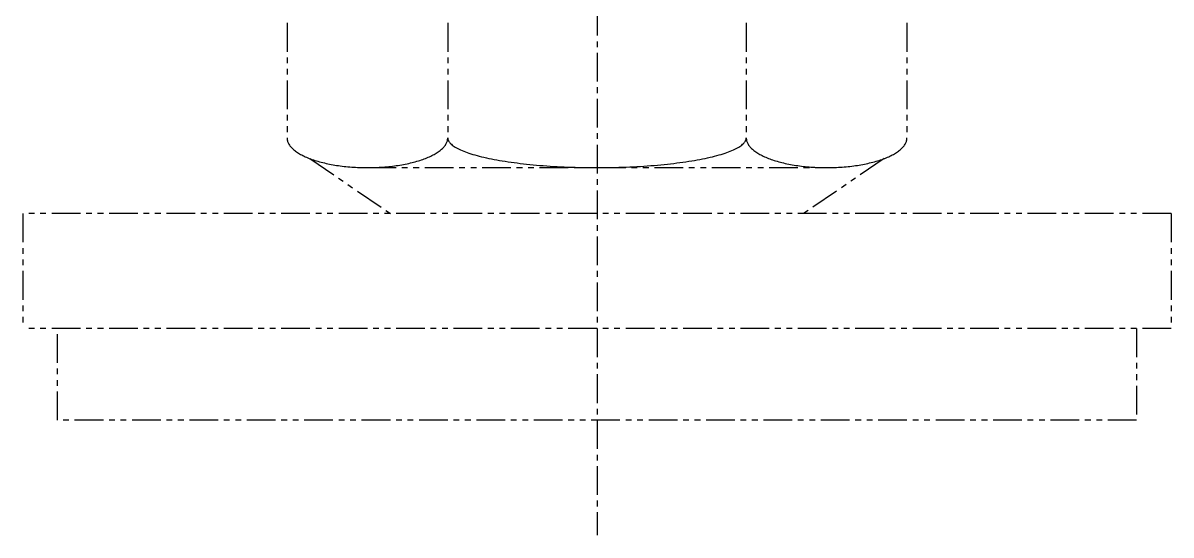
# Model space of a CAD drawing. Extents: x 1 to 226, y 0 to 337.
# Drawn here: x 71.74 to 121.74, y 14.83 to 37.13 of the extents above; entities that cross this region are included whole.
import ezdxf

# ---------------------------------------------------------------- set-up
doc = ezdxf.new("R2010")
doc.units = 0
doc.linetypes.add('CENTER', pattern=[2, 1.25, -0.25, 0.25, -0.25])
doc.linetypes.add('PHANTOM', pattern=[2.5, 1.25, -0.25, 0.25, -0.25, 0.25, -0.25])
doc.layers.get('0').update_dxf_attribs({"linetype": 'CONTINUOUS'})
doc.layers.add('CENTER', color=1, linetype='CENTER')

msp = doc.modelspace()

# ---------------------------------------------------------------- linework, layer by layer
at = {"color": 3, "linetype": 'PHANTOM'}
for p, q in [((83.242, 37.129), (83.242, 32.129)), ((90.242, 37.129), (90.242, 32.129)), ((103.242, 37.129), (103.242, 32.129)), ((110.242, 37.129), (110.242, 32.129)), ((84.242, 31.22), (87.742, 28.829)), ((109.242, 31.22), (105.742, 28.829)), ((86.742, 30.829), (106.742, 30.829)), ((121.742, 28.829), (71.742, 28.829)), ((71.742, 28.829), (71.742, 23.829)), ((121.742, 28.829), (121.742, 23.829)), ((121.742, 23.829), (71.742, 23.829)), ((73.242, 19.829), (73.242, 23.829)), ((120.242, 23.829), (120.242, 19.829)), ((120.242, 19.829), (73.242, 19.829))]:
    msp.add_line(p, q, dxfattribs=at)
for points in [[(83.242, 32.129, 0), (83.243, 32.097, 0), (83.246, 32.065, 0), (83.251, 32.033, 0), (83.258, 32.002, 0), (83.268, 31.97, 0), (83.279, 31.938, 0), (83.293, 31.907, 0), (83.309, 31.875, 0), (83.327, 31.844, 0), (83.347, 31.813, 0), (83.368, 31.782, 0), (83.392, 31.752, 0), (83.418, 31.721, 0), (83.446, 31.691, 0), (83.476, 31.661, 0), (83.508, 31.632, 0), (83.542, 31.602, 0), (83.578, 31.573, 0), (83.615, 31.545, 0), (83.655, 31.516, 0), (83.696, 31.488, 0), (83.74, 31.461, 0), (83.785, 31.434, 0), (83.832, 31.407, 0), (83.88, 31.381, 0), (83.93, 31.355, 0), (83.982, 31.329, 0), (84.036, 31.304, 0), (84.091, 31.28, 0), (84.148, 31.256, 0), (84.207, 31.233, 0), (84.267, 31.21, 0), (84.328, 31.188, 0), (84.391, 31.166, 0), (84.456, 31.145, 0), (84.521, 31.124, 0), (84.588, 31.104, 0), (84.657, 31.085, 0), (84.726, 31.066, 0), (84.797, 31.048, 0), (84.869, 31.031, 0), (84.942, 31.014, 0), (85.016, 30.998, 0), (85.092, 30.983, 0), (85.168, 30.968, 0), (85.245, 30.954, 0), (85.323, 30.941, 0), (85.402, 30.928, 0), (85.482, 30.916, 0), (85.562, 30.905, 0), (85.644, 30.895, 0), (85.726, 30.885, 0), (85.808, 30.876, 0), (85.891, 30.868, 0), (85.975, 30.861, 0), (86.059, 30.854, 0), (86.143, 30.848, 0), (86.228, 30.843, 0), (86.313, 30.839, 0), (86.398, 30.835, 0), (86.484, 30.833, 0), (86.57, 30.831, 0), (86.656, 30.829, 0), (86.742, 30.829, 0), (86.828, 30.829, 0), (86.913, 30.831, 0), (86.999, 30.833, 0), (87.085, 30.835, 0), (87.17, 30.839, 0), (87.255, 30.843, 0), (87.34, 30.848, 0), (87.424, 30.854, 0), (87.508, 30.861, 0), (87.592, 30.868, 0), (87.675, 30.876, 0), (87.758, 30.885, 0), (87.84, 30.895, 0), (87.921, 30.905, 0), (88.001, 30.916, 0), (88.081, 30.928, 0), (88.16, 30.941, 0), (88.238, 30.954, 0), (88.315, 30.968, 0), (88.391, 30.983, 0), (88.467, 30.998, 0), (88.541, 31.014, 0), (88.614, 31.031, 0), (88.686, 31.048, 0), (88.757, 31.066, 0), (88.826, 31.085, 0), (88.895, 31.104, 0), (88.962, 31.124, 0), (89.028, 31.145, 0), (89.092, 31.166, 0), (89.155, 31.188, 0), (89.216, 31.21, 0), (89.276, 31.233, 0), (89.335, 31.256, 0), (89.392, 31.28, 0), (89.447, 31.304, 0), (89.501, 31.329, 0), (89.553, 31.355, 0), (89.603, 31.381, 0), (89.652, 31.407, 0), (89.699, 31.434, 0), (89.744, 31.461, 0), (89.787, 31.488, 0), (89.828, 31.516, 0), (89.868, 31.545, 0), (89.906, 31.573, 0), (89.941, 31.602, 0), (89.975, 31.632, 0), (90.007, 31.661, 0), (90.037, 31.691, 0), (90.065, 31.721, 0), (90.091, 31.752, 0), (90.115, 31.782, 0), (90.137, 31.813, 0), (90.157, 31.844, 0), (90.174, 31.875, 0), (90.19, 31.907, 0), (90.204, 31.938, 0), (90.215, 31.97, 0), (90.225, 32.002, 0), (90.232, 32.033, 0), (90.237, 32.065, 0), (90.24, 32.097, 0), (90.242, 32.129, 0)], [(90.242, 32.129, 0), (90.244, 32.097, 0), (90.249, 32.065, 0), (90.259, 32.033, 0), (90.273, 32.002, 0), (90.29, 31.97, 0), (90.312, 31.938, 0), (90.337, 31.907, 0), (90.366, 31.875, 0), (90.4, 31.844, 0), (90.436, 31.813, 0), (90.477, 31.782, 0), (90.522, 31.752, 0), (90.57, 31.721, 0), (90.622, 31.691, 0), (90.677, 31.661, 0), (90.736, 31.632, 0), (90.799, 31.602, 0), (90.866, 31.573, 0), (90.936, 31.545, 0), (91.009, 31.516, 0), (91.086, 31.488, 0), (91.166, 31.461, 0), (91.25, 31.434, 0), (91.337, 31.407, 0), (91.427, 31.381, 0), (91.521, 31.355, 0), (91.617, 31.329, 0), (91.717, 31.304, 0), (91.82, 31.28, 0), (91.925, 31.256, 0), (92.034, 31.233, 0), (92.145, 31.21, 0), (92.26, 31.188, 0), (92.376, 31.166, 0), (92.496, 31.145, 0), (92.618, 31.124, 0), (92.743, 31.104, 0), (92.87, 31.085, 0), (92.999, 31.066, 0), (93.13, 31.048, 0), (93.264, 31.031, 0), (93.4, 31.014, 0), (93.538, 30.998, 0), (93.677, 30.983, 0), (93.819, 30.968, 0), (93.963, 30.954, 0), (94.108, 30.941, 0), (94.254, 30.928, 0), (94.402, 30.916, 0), (94.552, 30.905, 0), (94.703, 30.895, 0), (94.855, 30.885, 0), (95.008, 30.876, 0), (95.162, 30.868, 0), (95.317, 30.861, 0), (95.473, 30.854, 0), (95.63, 30.848, 0), (95.788, 30.843, 0), (95.946, 30.839, 0), (96.105, 30.835, 0), (96.263, 30.833, 0), (96.423, 30.831, 0), (96.582, 30.829, 0), (96.742, 30.829, 0), (96.901, 30.829, 0), (97.061, 30.831, 0), (97.22, 30.833, 0), (97.379, 30.835, 0), (97.537, 30.839, 0), (97.695, 30.843, 0), (97.853, 30.848, 0), (98.01, 30.854, 0), (98.166, 30.861, 0), (98.321, 30.868, 0), (98.475, 30.876, 0), (98.629, 30.885, 0), (98.781, 30.895, 0), (98.931, 30.905, 0), (99.081, 30.916, 0), (99.229, 30.928, 0), (99.376, 30.941, 0), (99.521, 30.954, 0), (99.664, 30.968, 0), (99.806, 30.983, 0), (99.945, 30.998, 0), (100.083, 31.014, 0), (100.219, 31.031, 0), (100.353, 31.048, 0), (100.484, 31.066, 0), (100.614, 31.085, 0), (100.741, 31.104, 0), (100.865, 31.124, 0), (100.987, 31.145, 0), (101.107, 31.166, 0), (101.224, 31.188, 0), (101.338, 31.21, 0), (101.449, 31.233, 0), (101.558, 31.256, 0), (101.663, 31.28, 0), (101.766, 31.304, 0), (101.866, 31.329, 0), (101.962, 31.355, 0), (102.056, 31.381, 0), (102.146, 31.407, 0), (102.233, 31.434, 0), (102.317, 31.461, 0), (102.397, 31.488, 0), (102.474, 31.516, 0), (102.548, 31.545, 0), (102.618, 31.573, 0), (102.684, 31.602, 0), (102.747, 31.632, 0), (102.806, 31.661, 0), (102.862, 31.691, 0), (102.914, 31.721, 0), (102.962, 31.752, 0), (103.006, 31.782, 0), (103.047, 31.813, 0), (103.084, 31.844, 0), (103.117, 31.875, 0), (103.146, 31.907, 0), (103.171, 31.938, 0), (103.193, 31.97, 0), (103.21, 32.002, 0), (103.224, 32.033, 0), (103.234, 32.065, 0), (103.24, 32.097, 0), (103.242, 32.129, 0)], [(103.242, 32.129, 0), (103.243, 32.097, 0), (103.246, 32.065, 0), (103.251, 32.033, 0), (103.258, 32.002, 0), (103.268, 31.97, 0), (103.279, 31.938, 0), (103.293, 31.907, 0), (103.309, 31.875, 0), (103.327, 31.844, 0), (103.346, 31.813, 0), (103.368, 31.782, 0), (103.392, 31.752, 0), (103.418, 31.721, 0), (103.446, 31.691, 0), (103.476, 31.661, 0), (103.508, 31.632, 0), (103.542, 31.602, 0), (103.578, 31.573, 0), (103.615, 31.545, 0), (103.655, 31.516, 0), (103.696, 31.488, 0), (103.74, 31.461, 0), (103.785, 31.434, 0), (103.831, 31.407, 0), (103.88, 31.381, 0), (103.93, 31.355, 0), (103.982, 31.329, 0), (104.036, 31.304, 0), (104.091, 31.28, 0), (104.148, 31.256, 0), (104.207, 31.233, 0), (104.267, 31.21, 0), (104.328, 31.188, 0), (104.391, 31.166, 0), (104.455, 31.145, 0), (104.521, 31.124, 0), (104.588, 31.104, 0), (104.657, 31.085, 0), (104.726, 31.066, 0), (104.797, 31.048, 0), (104.869, 31.031, 0), (104.942, 31.014, 0), (105.016, 30.998, 0), (105.092, 30.983, 0), (105.168, 30.968, 0), (105.245, 30.954, 0), (105.323, 30.941, 0), (105.402, 30.928, 0), (105.482, 30.916, 0), (105.562, 30.905, 0), (105.644, 30.895, 0), (105.726, 30.885, 0), (105.808, 30.876, 0), (105.891, 30.868, 0), (105.975, 30.861, 0), (106.059, 30.854, 0), (106.143, 30.848, 0), (106.228, 30.843, 0), (106.313, 30.839, 0), (106.399, 30.835, 0), (106.484, 30.833, 0), (106.57, 30.831, 0), (106.656, 30.829, 0), (106.742, 30.829, 0), (106.827, 30.829, 0), (106.913, 30.831, 0), (106.999, 30.833, 0), (107.085, 30.835, 0), (107.17, 30.839, 0), (107.255, 30.843, 0), (107.34, 30.848, 0), (107.424, 30.854, 0), (107.508, 30.861, 0), (107.592, 30.868, 0), (107.675, 30.876, 0), (107.758, 30.885, 0), (107.839, 30.895, 0), (107.921, 30.905, 0), (108.001, 30.916, 0), (108.081, 30.928, 0), (108.16, 30.941, 0), (108.238, 30.954, 0), (108.315, 30.968, 0), (108.391, 30.983, 0), (108.467, 30.998, 0), (108.541, 31.014, 0), (108.614, 31.031, 0), (108.686, 31.048, 0), (108.757, 31.066, 0), (108.827, 31.085, 0), (108.895, 31.104, 0), (108.962, 31.124, 0), (109.028, 31.145, 0), (109.092, 31.166, 0), (109.155, 31.188, 0), (109.216, 31.21, 0), (109.276, 31.233, 0), (109.335, 31.256, 0), (109.392, 31.28, 0), (109.447, 31.304, 0), (109.501, 31.329, 0), (109.553, 31.355, 0), (109.603, 31.381, 0), (109.652, 31.407, 0), (109.699, 31.434, 0), (109.744, 31.461, 0), (109.787, 31.488, 0), (109.828, 31.516, 0), (109.868, 31.545, 0), (109.906, 31.573, 0), (109.941, 31.602, 0), (109.975, 31.632, 0), (110.007, 31.661, 0), (110.037, 31.691, 0), (110.065, 31.721, 0), (110.091, 31.752, 0), (110.115, 31.782, 0), (110.137, 31.813, 0), (110.157, 31.844, 0), (110.174, 31.875, 0), (110.19, 31.907, 0), (110.204, 31.938, 0), (110.215, 31.97, 0), (110.225, 32.002, 0), (110.232, 32.033, 0), (110.237, 32.065, 0), (110.241, 32.097, 0), (110.242, 32.129, 0)]]:
    msp.add_polyline3d(points, dxfattribs=at)
at = {"layer": 'CENTER', "color": 1, "linetype": 'CENTER'}
msp.add_line((96.742, 137.829), (96.742, 14.829), dxfattribs=at)

doc.saveas('drawing.dxf')
